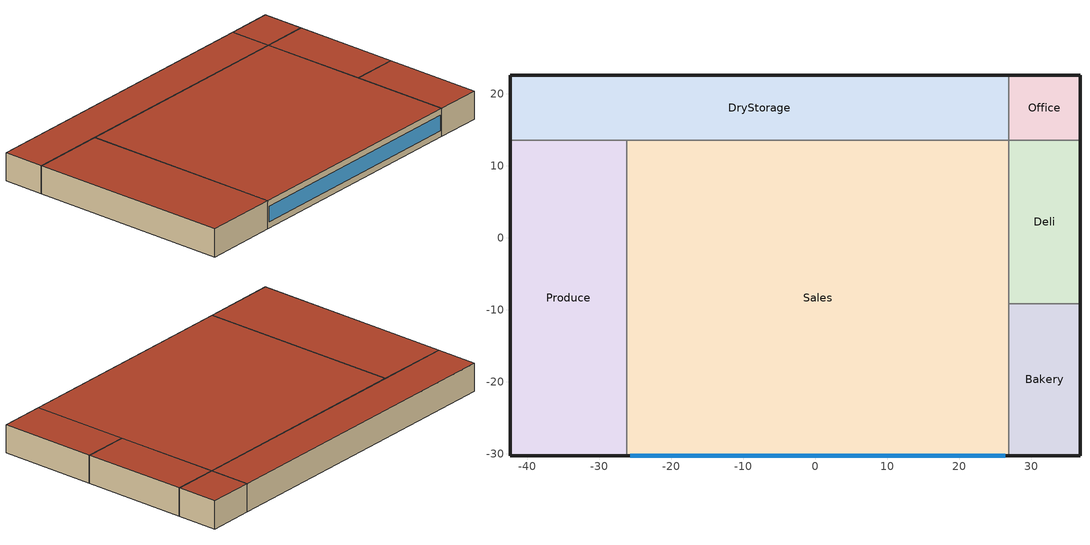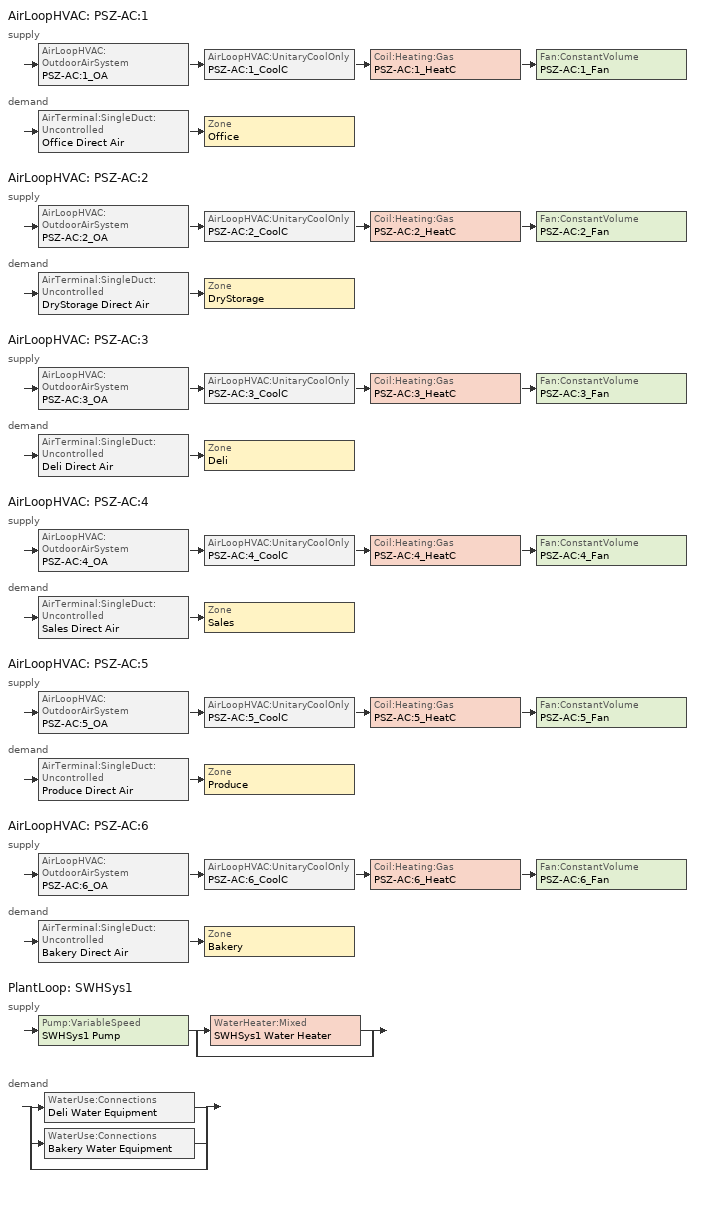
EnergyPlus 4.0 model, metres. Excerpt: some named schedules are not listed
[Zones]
Bakery
 floor ground (ext-slab): 36.79,-9.13 36.79,-30.24 26.89,-30.24 26.89,-9.13 z0
 wall outside (ext-walls-mass-nonres): 26.89,-30.24 36.79,-30.24 36.79,-9.13 z0:6.1
 wall to Sales (int-walls): 26.89,-9.13 26.89,-30.24 z0:6.1
 wall to Deli (int-walls): 36.79,-9.13 26.89,-9.13 z0:6.1
 roof outside (roof-IEAD-nonres): 26.89,-9.13 26.89,-30.24 36.79,-30.24 36.79,-9.13 z6.1
Sales
 floor ground (ext-slab): 26.89,13.58 26.89,-30.24 -26.17,-30.24 -26.17,13.58 z0
 wall outside (ext-walls-mass-nonres): -26.17,-30.24 26.89,-30.24 z0:6.1
 wall to Deli (int-walls): 26.89,-9.13 26.89,13.58 z0:6.1
 wall to DryStorage (int-walls): 26.89,13.58 -26.17,13.58 z0:6.1
 wall to Produce (int-walls): -26.17,13.58 -26.17,-30.24 z0:6.1
 window (window-nonres-fixed): -25.69,-30.24 26.41,-30.24 z1.37:4.73
 roof outside (roof-IEAD-nonres): -26.17,13.58 -26.17,-30.24 26.89,-30.24 26.89,13.58 z6.1
Deli
 floor ground (ext-slab): 36.79,13.58 36.79,-9.13 26.89,-9.13 26.89,13.58 z0
 wall outside (ext-walls-mass-nonres): 36.79,-9.13 36.79,13.58 z0:6.1
 wall to Office (int-walls): 36.79,13.58 26.89,13.58 z0:6.1
 roof outside (roof-IEAD-nonres): 26.89,13.58 26.89,-9.13 36.79,-9.13 36.79,13.58 z6.1
DryStorage
 floor ground (ext-slab): 26.89,22.55 26.89,13.58 -42.4,13.58 -42.4,22.55 z0
 wall outside (ext-walls-mass-nonres): 26.89,22.55 -42.4,22.55 -42.4,13.58 z0:6.1
 wall to Office (int-walls): 26.89,13.58 26.89,22.55 z0:6.1
 wall to Produce (int-walls): -42.4,13.58 -26.17,13.58 z0:6.1
 roof outside (roof-IEAD-nonres): -42.4,22.55 -42.4,13.58 26.89,13.58 26.89,22.55 z6.1
Office
 floor ground (ext-slab): 36.79,22.55 36.79,13.58 26.89,13.58 26.89,22.55 z0
 wall outside (ext-walls-mass-nonres): 36.79,13.58 36.79,22.55 26.89,22.55 z0:6.1
 roof outside (roof-IEAD-nonres): 26.89,22.55 26.89,13.58 36.79,13.58 36.79,22.55 z6.1
Produce
 floor ground (ext-slab): -26.17,13.58 -26.17,-30.24 -42.4,-30.24 -42.4,13.58 z0
 wall outside (ext-walls-mass-nonres): -42.4,13.58 -42.4,-30.24 -26.17,-30.24 z0:6.1
 roof outside (roof-IEAD-nonres): -42.4,13.58 -42.4,-30.24 -26.17,-30.24 -26.17,13.58 z6.1
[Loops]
AirLoopHVAC 'PSZ-AC:1'
 supply: AirLoopHVAC:OutdoorAirSystem 'PSZ-AC:1_OA' > AirLoopHVAC:UnitaryCoolOnly 'PSZ-AC:1_CoolC' > Coil:Heating:Gas 'PSZ-AC:1_HeatC' > Fan:ConstantVolume 'PSZ-AC:1_Fan'
 demand: AirTerminal:SingleDuct:Uncontrolled 'Office Direct Air' > Zone 'Office'
AirLoopHVAC 'PSZ-AC:2'
 supply: AirLoopHVAC:OutdoorAirSystem 'PSZ-AC:2_OA' > AirLoopHVAC:UnitaryCoolOnly 'PSZ-AC:2_CoolC' > Coil:Heating:Gas 'PSZ-AC:2_HeatC' > Fan:ConstantVolume 'PSZ-AC:2_Fan'
 demand: AirTerminal:SingleDuct:Uncontrolled 'DryStorage Direct Air' > Zone 'DryStorage'
AirLoopHVAC 'PSZ-AC:3'
 supply: AirLoopHVAC:OutdoorAirSystem 'PSZ-AC:3_OA' > AirLoopHVAC:UnitaryCoolOnly 'PSZ-AC:3_CoolC' > Coil:Heating:Gas 'PSZ-AC:3_HeatC' > Fan:ConstantVolume 'PSZ-AC:3_Fan'
 demand: AirTerminal:SingleDuct:Uncontrolled 'Deli Direct Air' > Zone 'Deli'
AirLoopHVAC 'PSZ-AC:4'
 supply: AirLoopHVAC:OutdoorAirSystem 'PSZ-AC:4_OA' > AirLoopHVAC:UnitaryCoolOnly 'PSZ-AC:4_CoolC' > Coil:Heating:Gas 'PSZ-AC:4_HeatC' > Fan:ConstantVolume 'PSZ-AC:4_Fan'
 demand: AirTerminal:SingleDuct:Uncontrolled 'Sales Direct Air' > Zone 'Sales'
AirLoopHVAC 'PSZ-AC:5'
 supply: AirLoopHVAC:OutdoorAirSystem 'PSZ-AC:5_OA' > AirLoopHVAC:UnitaryCoolOnly 'PSZ-AC:5_CoolC' > Coil:Heating:Gas 'PSZ-AC:5_HeatC' > Fan:ConstantVolume 'PSZ-AC:5_Fan'
 demand: AirTerminal:SingleDuct:Uncontrolled 'Produce Direct Air' > Zone 'Produce'
AirLoopHVAC 'PSZ-AC:6'
 supply: AirLoopHVAC:OutdoorAirSystem 'PSZ-AC:6_OA' > AirLoopHVAC:UnitaryCoolOnly 'PSZ-AC:6_CoolC' > Coil:Heating:Gas 'PSZ-AC:6_HeatC' > Fan:ConstantVolume 'PSZ-AC:6_Fan'
 demand: AirTerminal:SingleDuct:Uncontrolled 'Bakery Direct Air' > Zone 'Bakery'
PlantLoop 'SWHSys1'
 supply: Pump:VariableSpeed 'SWHSys1 Pump' > split
  | WaterHeater:Mixed 'SWHSys1 Water Heater'
  | bypass
 demand: split
  | WaterUse:Connections 'Deli Water Equipment'
  | WaterUse:Connections 'Bakery Water Equipment'
  | bypass
[Site:Location]
USA NV-LAS VEGAS: Latitude {deg}=36.07; Longitude {deg}=-115.17; Time Zone {hr}=-8; Elevation {m}=664
[SizingPeriod:DesignDay] Barometric Pressure {Pa}=93598; Rain {0-no,1-yes}=0; Snow on ground {0-no,1-yes}=0; Day of Month=21; Daylight Savings Time Indicator=0; Humidity Indicating Type=WetBulb
Name | Maximum Dry-Bulb Temperature {C} | Daily Temp Range {C} | Humidity Indicating Conditions at Maximum Dry-Bulb | Wind Speed {m/s} design conditions vs. traditional 6.71 m/s (15 mph) | Wind Direction {Degrees; N=0, S=180} | Clearness {0.0 to 1.1} | Month | Day Type | Wind Speed {m/s} design conditions vs. traditional 3.35 m/s (7mph)
LAS_VEGAS Ann Htg 99.6% Condns DB | -1.7 | 0 | -1.7 | 3.1 | 240 | 0 | 1 | WinterDesignDay
LAS_VEGAS Ann Clg .4% Condns WB=>MDB | 34.7 | 13.6 | 21.9 |  | 230 | 1 | 7 | SummerDesignDay | 5.3
[Site:GroundTemperature:BuildingSurface]
18.89, 18.889, 18.895, 20.344, 20.899, 20.929, 20.753, 20.826, 21.013, 20.868, 19.246, 18.923
[Site:WaterMainsTemperature]
Calculation Method=CORRELATION; Annual Average Outdoor Air Temperature {C}=19.48; Maximum Difference In Monthly Average Outdoor Air Temperatures {deltaC}=25.6
[Building]
Benchmark Supermarket Post-1980 V1.2_4.0: North Axis=0; Terrain=City; Loads Convergence Tolerance Value=0.04; Temperature Convergence Tolerance Value=0.2; Solar Distribution=FullInteriorAndExterior; Maximum Number of Warmup Days=25
[Construction]
ext-walls-mass-nonres: 1IN Stucco, 8IN Concrete HW, Mass NonRes Wall Insulation, 1/2IN Gypsum
roof-IEAD-nonres: Roof Membrane, IEAD NonRes Roof Insulation, Metal Decking
ext-slab: HW CONCRETE
int-walls: 1/2IN Gypsum, 1/2IN Gypsum
window-nonres-fixed: ExistingBuildingNonRes Fixed Assembly Window
InteriorFurnishings: Std Wood 6inch
[Material] Thermal Absorptance=0.9
Name | Roughness | Thickness {m} | Conductivity {W/m-K} | Density {kg/m3} | Specific Heat {J/kg-K} | Solar Absorptance | Visible Absorptance | Density | Specific Heat | Thickness | Conductivity
Mass NonRes Wall Insulation | MediumRough | 0.00914642 | 0.049 | 265 | 836.8 | 0.7 | 0.7
IEAD NonRes Roof Insulation | MediumRough | 0.16747 | 0.049 |  |  | 0.7 | 0.7 | 265 | 836.8
1/2IN Gypsum | Smooth | 0.0127 | 0.16 | 784.9 | 830 | 0.92 | 0.92
1IN Stucco | Smooth |  |  |  |  | 0.92 | 0.92 | 1858 | 837 | 0.0253 | 0.6918
8IN CONCRETE HW | Rough | 0.2032 | 1.311 | 2240 | 836.8 | 0.7 | 0.7
HW CONCRETE | Rough | 0.1016 | 1.311 | 2240 | 836.8 | 0.7 | 0.7
Roof Membrane | VeryRough | 0.0095 | 0.16 | 1121.29 | 1460 | 0.7 | 0.7
Metal Decking | MediumSmooth | 0.0015 | 45.006 | 7680 | 418.4 | 0.7 | 0.3
Std Wood 6inch | MediumSmooth | 0.15 | 0.12 | 540 | 1210 | 0.7 | 0.7
[WindowMaterial:SimpleGlazingSystem]
ExistingBuildingNonRes Fixed Assembly Window: U-Factor=6.92716; Solar Heat Gain Coefficient=0.25
[Zone] Type=1; Multiplier=1; Ceiling Height=6.096; Part of Total Floor Area=Yes
Name | Volume
Bakery | 1274.65
Deli | 1370.24
DryStorage | 3792.03
Office | 541.72
Produce | 4337.61
Sales | 14176.6
[People] Schedule=BLDG_OCC_SCH; Number of People Calculation Method=Area/Person; Fraction Radiant=0.3; User Specified Sensible Fraction=AUTOCALCULATE; Activity Level Schedule=ACTIVITY_SCH; Enable ASHRAE 55 Comfort Warnings=No; MRT Calculation=ZoneAveraged; Work Efficiency Schedule=WORK_EFF_SCH; Clothing Schedule=CLOTHING_SCH; Air Velocity Schedule=AIR_VELO_SCH; Thermal Comfort Report=FANGER
Name | Zone | Zone Area per Person
Bakery People | Bakery | 11.61
Deli People | Deli | 11.61
DryStorage People | DryStorage | 27.87
Office People | Office | 18.58
Produce People | Produce | 11.61
Sales People | Sales | 11.61
[Lights] Schedule=BLDG_LIGHT_SCH; Design Level Calculation Method=Watts/Area; Return Air Fraction=0; Fraction Radiant=0.7; Fraction Visible=0.2; Fraction Replaceable=1; Return Air Fraction is Calculated from Plenum Temperature=No
Name | Zone | Watts per Zone Area {W/m2}
Bakery_Lights | Bakery | 29.94
Deli_Lights | Deli | 29.94
DryStorage_Lights | DryStorage | 11.9
Office_Lights | Office | 21.36
Produce_Lights | Produce | 29.94
Sales_Lights | Sales | 29.94
[ElectricEquipment] Fraction Latent=0
Name | Zone | Schedule | Design Level Calculation Method | Design Level {W} | Fraction Radiant | Fraction Lost | Watts per Zone Floor Area {W/m2}
Bakery_MiscPlug_Equip | Bakery | BLDG_EQUIP_SCH | EquipmentLevel | 11244 | 0.5 | 0
Deli_MiscPlug_Equip | Deli | BLDG_EQUIP_SCH | EquipmentLevel | 12105 | 0.5 | 0
DryStorage_MiscPlug_Equip | DryStorage | BLDG_EQUIP_SCH | Watts/Area |  | 0.5 | 0 | 8.07
Office_MiscPlug_Equip | Office | BLDG_EQUIP_SCH | Watts/Area |  | 0.5 | 0 | 8.07
Produce_MiscPlug_Equip | Produce | BLDG_EQUIP_SCH | Watts/Area |  | 0.5 | 0 | 5.38
Sales_MiscPlug_Equip | Sales | BLDG_EQUIP_SCH | Watts/Area |  | 0.5 | 0 | 5.38
Deli_Exhaust_Fan | Deli | Deli_Exhaust_SCH | EquipmentLevel | 524 | 0 | 1
[GasEquipment] Schedule=BLDG_EQUIP_SCH; Design Level Calculation Method=EquipmentLevel; Fraction Latent=0; Fraction Radiant=0.5; Fraction Lost=0
Name | Zone | Design Level {W}
Bakery_MiscGas_Equip | Bakery | 5622
Deli_MiscGas_Equip | Deli | 6053
[Exterior:Lights]
Exterior Facade Lighting: Schedule=ALWAYS_ON; Design Level=4916; Control Option=AstronomicalClock
[ZoneInfiltration:DesignFlowRate] Schedule=INFIL_HALF_ON_SCH; Design Volume Flow Rate Calculation Method=Flow/ExteriorArea; Flow per Exterior Surface Area {m3/s/m2}=0.001133; Constant Term Coefficient=1; Temperature Term Coefficient=0; Velocity Term Coefficient=0; Velocity Squared Term Coefficient=0
Name | Zone
Bakery_Infiltration | Bakery
Deli_Infiltration | Deli
DryStorage_Infiltration | DryStorage
Office_Infiltration | Office
Produce_Infiltration | Produce
Sales_Infiltration | Sales
[InternalMass] Construction=InteriorFurnishings
Name | Zone | Surface Area
Bakery Internal Mass | Bakery | 418.0818
Deli Internal Mass | Deli | 449.4372
DryStorage Internal Mass | DryStorage | 1243.78
Office Internal Mass | Office | 177.6835
Produce Internal Mass | Produce | 1422.73
Sales Internal Mass | Sales | 4649.88
[ZoneMixing]
Deli Exhaust Fanmixing_0: Zone=Deli; Schedule=HVACOperationSchd; Design Flow Rate Calculation Method=Flow/Zone; Design Flow Rate=1.0785; Source Zone=Sales; Delta Temperature=0
[Fan:ConstantVolume] Availablility Schedule=HVACOperationSchd; Maximum Flow Rate=AUTOSIZE; Motor In Airstream Fraction=1
Name | Fan Efficiency | Pressure Rise | Motor Efficiency
PSZ-AC:1_Fan | 0.53625 | 622 | 0.825
PSZ-AC:2_Fan; PSZ-AC:5_Fan | 0.58175 | 1109.648 | 0.895
PSZ-AC:3_Fan; PSZ-AC:6_Fan | 0.56875 | 622 | 0.875
PSZ-AC:4_Fan | 0.6006 | 1017.592 | 0.924
[Fan:ZoneExhaust] Availability Schedule=HVACOperationSchd
Name | Fan Efficiency | Pressure Rise {Pa} | Maximum Flow Rate {m3/s} [*******]
Bakery Exhaust Fan | 0.338 | 125 | 0.354
Deli Exhaust Fan | 1 | 1.0e-006 | 0.3375
Sales Exhaust Fan | 1 | 1.0e-006 | 1.0785
[Coil:Heating:Gas] Availablility Schedule=ALWAYS_ON; Nominal Capacity {W}=AUTOSIZE
Name | Gas Burner Efficiency
PSZ-AC:1_HeatC; PSZ-AC:6_HeatC | 0.8
PSZ-AC:2_HeatC; PSZ-AC:3_HeatC; PSZ-AC:4_HeatC; PSZ-AC:5_HeatC | 0.78
[Coil:Cooling:DX:SingleSpeed] Availablility Schedule=ALWAYS_ON; Rated Total Cooling Capacity {W}=AUTOSIZE; Rated Sensible Heat Ratio=AUTOSIZE; Rated Air Flow Rate {m3/s}=AUTOSIZE; Total Cooling Capacity Function of Temperature Curve=CoolCStandard10Ton_CapFT; Total Cooling Capacity Function of Flow Fraction Curve Name)=CoolCStandard10Ton_CapFF; Energy Input Ratio Function of Temperature Curve=CoolCStandard10Ton_EIRFT; Energy Input Ratio Function of Flow Fraction Curve=CoolCStandard10Ton_EIRFFF; Part Load Fraction Correlation Curve=CoolCStandard10Ton_PLR
Name | Rated COP
PSZ-AC:1_CoolC DXCoil | 3.13083
PSZ-AC:2_CoolC DXCoil | 3.06059
PSZ-AC:3_CoolC DXCoil | 2.6851
PSZ-AC:4_CoolC DXCoil | 2.75996
PSZ-AC:5_CoolC DXCoil | 3.10455
PSZ-AC:6_CoolC DXCoil | 2.77803
[Zone equipment]
Bakery: Bakery Exhaust Fan, Bakery Direct Air
Deli: Deli Exhaust Fan, Deli Direct Air
DryStorage: DryStorage Direct Air
Office: Office Direct Air
Produce: Produce Direct Air
Sales: Sales Exhaust Fan, Sales Direct Air
[Sizing:Zone] Zone Cooling Design Supply Air Temperature {C}=14; Zone Heating Design Supply Air Temperature {C}=40; Zone Cooling Design Supply Air Humidity Ratio {kg-H20/kg-air}=0.0085; Zone Heating Design Supply Air Humidity Ratio {kg-H20/kg-air}=0.008; Cooling Design Air Flow Method {Flow/Zone | DesignDay | DesignDayWithLimit}=DesignDay; Heating Design Air Flow Method {Flow/Zone | DesignDay}=DesignDay
Name | Outdoor Air Method | Outside Air Flow per Zone Floor Area {(m3/s)/m2} | Outside Air Flow per Person {(m3/s)/person}
Bakery; Deli; Produce; Sales | Flow/Area | 0.0015
DryStorage | Flow/Area | 0.00075
Office | Flow/Person |  | 0.01
[ZoneControl:Thermostat] Control Type Schedule=Dual Zone Control Type Sched
Name | Zone | Control 1
Bakery Thermostat | Bakery | Bakery DualSPSched
Deli Thermostat | Deli | Deli DualSPSched
DryStorage Thermostat | DryStorage | DryStorage DualSPSched
Office Thermostat | Office | Office DualSPSched
Produce Thermostat | Produce | Produce DualSPSched
Sales Thermostat | Sales | Sales DualSPSched
[ThermostatSetpoint:DualSetpoint] Heating Setpoint Temperature Schedule=HTGSETP_SCH; Cooling Setpoint Temperature Schedule=CLGSETP_SCH
Bakery DualSPSched; Deli DualSPSched; DryStorage DualSPSched; Office DualSPSched; Produce DualSPSched; Sales DualSPSched
[SetpointManager:SingleZone:Reheat] Control Variable=Temperature; Minimum Supply Air Temperature C=10; Maximum Supply Air Temperature C=50
Name | Control Zone | Setpoint Node or NodeList
SupAirTemp MngrBakery | Bakery | PSZ-AC:6 Supply Equipment Outlet Node
SupAirTemp MngrDeli | Deli | PSZ-AC:3 Supply Equipment Outlet Node
SupAirTemp MngrDryStorage | DryStorage | PSZ-AC:2 Supply Equipment Outlet Node
SupAirTemp MngrOffice | Office | PSZ-AC:1 Supply Equipment Outlet Node
SupAirTemp MngrProduce | Produce | PSZ-AC:5 Supply Equipment Outlet Node
SupAirTemp MngrSales | Sales | PSZ-AC:4 Supply Equipment Outlet Node
[Sizing:System] Type Of Load To Size On {Sensible}=Sensible; Design Outdoor Air Flow Rate {m3/s}=AUTOSIZE; Minimum System Air Flow Ratio=1; Preheat Design Temperature {C}=7; Preheat Design Humidity Ratio {kg-H2O/kg-air}=0.008; Precool Design Temperature {C}=12.8; Precool Design Humidity Ratio {kg-H2O/kg-air}=0.008; Central Cooling Design Supply Air Temperature {C}=12.8; Central Heating Design Supply Air Temperature {C}=40; Sizing Option {Coincident | NonCoincident}=NonCoincident; Central Cooling Design Supply Air Humidity Ratio {kg-H2O/kg-air}=0.0085; Central Heating Design Supply Air Humidity Ratio {kg-H2O/kg-air}=0.008; Cooling Design Air Flow Method=DesignDay; Heating Design Air Flow Method=DesignDay
Name | 100% Outdoor Air in Cooling {Yes | No} | 100% Outdoor Air in Heating {Yes | No}
PSZ-AC:1; PSZ-AC:2; PSZ-AC:4; PSZ-AC:5; PSZ-AC:6 | No | No
PSZ-AC:3 | YES | YES
[Controller:OutdoorAir] Minimum Outdoor Air Flow Rate {m3/s}=AUTOSIZE; Maximum Outdoor Air Flow Rate {m3/s}=AUTOSIZE; Economizer Control Action Type=ModulateFlow; Economizer Maximum Limit Dry-Bulb Temperature {C}=28; Economizer Maximum Limit Enthalpy {J/kg}=64000; Economizer Minimum Limit Dry-Bulb Temperature {C}=-100; Lockout Type=NoLockout; Minimum Limit Type=FixedMinimum; Minimum Outdoor Air Schedule=MinOA_Sched
Name | Economizer Control Type
PSZ-AC:1_OA_Controller | NoEconomizer
PSZ-AC:2_OA_Controller; PSZ-AC:3_OA_Controller; PSZ-AC:4_OA_Controller; PSZ-AC:5_OA_Controller; PSZ-AC:6_OA_Controller | DifferentialDryBulb
[AirLoopHVAC] Design Supply Air Flow Rate {m3/s}=AUTOSIZE
PSZ-AC:1; PSZ-AC:2; PSZ-AC:3; PSZ-AC:4; PSZ-AC:5; PSZ-AC:6
[AirLoopHVAC:UnitaryCoolOnly] Availablility Schedule=ALWAYS_ON
Name | Cooling Coil
PSZ-AC:1_CoolC | PSZ-AC:1_CoolC DXCoil
PSZ-AC:2_CoolC | PSZ-AC:2_CoolC DXCoil
PSZ-AC:3_CoolC | PSZ-AC:3_CoolC DXCoil
PSZ-AC:4_CoolC | PSZ-AC:4_CoolC DXCoil
PSZ-AC:5_CoolC | PSZ-AC:5_CoolC DXCoil
PSZ-AC:6_CoolC | PSZ-AC:6_CoolC DXCoil
[AirTerminal:SingleDuct:Uncontrolled] Availability Schedule=ALWAYS_ON; Maximum Air Flow Rate {m3/s}=AUTOSIZE
Bakery Direct Air; Deli Direct Air; DryStorage Direct Air; Office Direct Air; Produce Direct Air; Sales Direct Air
[AvailabilityManager:NightCycle] Availability Schedule=ALWAYS_ON; Fan Schedule=HVACOperationSchd; Control Type {CycleOnAny | CycleOnControlZone | CycleOnAnyZoneFansOnly}=CycleOnAny; Thermostat Tolerance {delta C}=1; Cycling Run Time {s}=1800
PSZ-AC:1 Availability Manager; PSZ-AC:2 Availability Manager; PSZ-AC:3 Availability Manager; PSZ-AC:4 Availability Manager; PSZ-AC:5 Availability Manager; PSZ-AC:6 Availability Manager
[SetpointManager:MixedAir]
Name | Control Variable {Temperature} | Control Variable | Setpoint Node or NodeList
PSZ-AC:1_CoolC SAT Manager; PSZ-AC:2_CoolC SAT Manager; PSZ-AC:3_CoolC SAT Manager; PSZ-AC:4_CoolC SAT Manager; PSZ-AC:5_CoolC SAT Manager; PSZ-AC:6_CoolC SAT Manager | Temperature
PSZ-AC:1_HeatC MixedAir Manager |  | Temperature | PSZ-AC:1_HeatC-PSZ-AC:1_FanNode
PSZ-AC:1_OAMixed Air Temp Manager |  | Temperature | PSZ-AC:1_OA-PSZ-AC:1_CoolCNode
PSZ-AC:2_HeatC MixedAir Manager |  | Temperature | PSZ-AC:2_HeatC-PSZ-AC:2_FanNode
PSZ-AC:2_OAMixed Air Temp Manager |  | Temperature | PSZ-AC:2_OA-PSZ-AC:2_CoolCNode
PSZ-AC:3_HeatC MixedAir Manager |  | Temperature | PSZ-AC:3_HeatC-PSZ-AC:3_FanNode
PSZ-AC:3_OAMixed Air Temp Manager |  | Temperature | PSZ-AC:3_OA-PSZ-AC:3_CoolCNode
PSZ-AC:4_HeatC MixedAir Manager |  | Temperature | PSZ-AC:4_HeatC-PSZ-AC:4_FanNode
PSZ-AC:4_OAMixed Air Temp Manager |  | Temperature | PSZ-AC:4_OA-PSZ-AC:4_CoolCNode
PSZ-AC:5_HeatC MixedAir Manager |  | Temperature | PSZ-AC:5_HeatC-PSZ-AC:5_FanNode
PSZ-AC:5_OAMixed Air Temp Manager |  | Temperature | PSZ-AC:5_OA-PSZ-AC:5_CoolCNode
PSZ-AC:6_HeatC MixedAir Manager |  | Temperature | PSZ-AC:6_HeatC-PSZ-AC:6_FanNode
PSZ-AC:6_OAMixed Air Temp Manager |  | Temperature | PSZ-AC:6_OA-PSZ-AC:6_CoolCNode
[Refrigeration:Case] Availablility Schedule=ALWAYS_ON; Rated Ambient Temperature {C}=23.88; Rated Ambient Relative Humidity {%}=55; Latent Case Credit Curve Type=CaseTemperatureMethod; Case Lighting Schedule=BLDG_LIGHT_SCH; Fraction Of Lighting Energy To Case=1; Minimum Anti-Sweat Heater Power per Unit Length {W/m}=0; Under Case HVAC Return Air Fraction=0
Name | Zone | Rated Total Cooling Capacity per Unit length {W/m} | Rated Latent Heat Ratio | Rated Runtime Fraction | Case Length {m} | Case Operating Temperature {C} | Latent Case Credit Curve | Standard Case Fan Power per Unit Length {W/m} | Operating Case Fan Power per Unit Length {W/m} | Standard Case Lighting Power per Unit Length {W/m} | Case Anti-Sweat Heater Power per Unit Length {W/m} | Anti-Sweat Heater Control Type {******} | Humidity At Zero Anti-Sweat Heater Energy {%} | Case Height {m} | Fraction of Anti-Sweat Heater Energy To Case | Case Defrost Power per Unit Length {W/m} | Case Defrost Type | Case Defrost Schedule | Case Defrost Drip-Down Schedule | Defrost Energy Correction Curve Type | Refrigerated Case Restocking Schedule | Case Credit Fraction Schedule | Case Defrost Type {*******} | Anti-Sweat Heater Control Type
Bakery_Case:1_WALKINFREEZER | Bakery | 461.52 | 0.1 | 0.4 | 2.4 | 2.2 | Bakery_Case:1_WALKINFREEZERSingleShelfHorizontal_LatentEnergyMult | 63 | 63 | 26.25 | 0 | None | 0 | 0 | 0 | 0 | NONE | Bakery_Case:1_WALKINFREEZER_CaseDefrost2aDaySched | Bakery_Case:1_WALKINFREEZER_CaseDripDown2aDaySched | None | Bakery_Case:1_WALKINFREEZER_WalkInStockingSched | Bakery_Case:1_WALKINFREEZER_CaseCreditReduxSched
Deli_Case:1_ MULTIDECKDIARYANDDELICASE | Deli | 1442.25 | 0.3 | 0.85 | 3 | 2.2 | Deli_Case:1_ MULTIDECKDIARYANDDELICASEMultiShelfVertical_LatentEnergyMult | 87.6 | 87.6 | 38.7 | 65.6 | None | 0 | 0 | 0.2 | 0 |  | Deli_Case:1_ MULTIDECKDIARYANDDELICASE_CaseDefrost2aDaySched | Deli_Case:1_ MULTIDECKDIARYANDDELICASE_CaseDripDown2aDaySched | None | Deli_Case:1_ MULTIDECKDIARYANDDELICASE_CaseStockingSched | Deli_Case:1_ MULTIDECKDIARYANDDELICASE_CaseCreditReduxSched | OffCycle
Deli_Case:2_WALKINFREEZER | Deli | 461.52 | 0.1 | 0.4 | 4.8 | 2.2 | Deli_Case:2_WALKINFREEZERSingleShelfHorizontal_LatentEnergyMult | 97.1 | 97.1 | 26.25 | 0 | None | 0 | 0 | 0 | 511.8 | ELECTRIC | Deli_Case:2_WALKINFREEZER_CaseDefrost2aDaySched | Deli_Case:2_WALKINFREEZER_CaseDripDown2aDaySched | None | Deli_Case:2_WALKINFREEZER_WalkInStockingSched | Deli_Case:2_WALKINFREEZER_CaseCreditReduxSched
Produce_Case:1_ MULTIDECKDIARYANDDELICASE | Produce | 1442.25 | 0.3 | 0.85 | 30 | 2.2 | Produce_Case:1_ MULTIDECKDIARYANDDELICASEMultiShelfVertical_LatentEnergyMult | 41 | 41 | 60 | 0 | None | 0 | 0 | 0.2 | 0 |  | Produce_Case:1_ MULTIDECKDIARYANDDELICASE_CaseDefrost2aDaySched | Produce_Case:1_ MULTIDECKDIARYANDDELICASE_CaseDripDown2aDaySched | None | Produce_Case:1_ MULTIDECKDIARYANDDELICASE_CaseStockingSched | Produce_Case:1_ MULTIDECKDIARYANDDELICASE_CaseCreditReduxSched | OffCycle
Sales_Case:1_MEATDISPLAYCASE | Sales | 1442.25 | 0.1 | 0.85 | 33.58 | 2.2 | Sales_Case:1_MEATDISPLAYCASE_SingleShelfHorizontal_LatentEnergyMult | 87.6 | 87.6 | 38.7 | 65.6 | LINEAR | 35 | 1.5 | 0.2 | 443 | ELECTRIC | Sales_Case:1_MEATDISPLAYCASE_CaseDefrost2aDaySched | Sales_Case:1_MEATDISPLAYCASE_CaseDripDown2aDaySched |  | Sales_Case:1_MEATDISPLAYCASE_CaseStockingSched
Sales_Case:2_ MULTIDECKDIARYANDDELICASE | Sales | 1442.25 | 0.3 | 0.85 | 49.25 | 2.2 | Sales_Case:2_ MULTIDECKDIARYANDDELICASEMultiShelfVertical_LatentEnergyMult | 41 | 41 | 60 | 0 | None | 0 | 0 | 0.2 | 0 |  | Sales_Case:2_ MULTIDECKDIARYANDDELICASE_CaseDefrost2aDaySched | Sales_Case:2_ MULTIDECKDIARYANDDELICASE_CaseDripDown2aDaySched | None | Sales_Case:2_ MULTIDECKDIARYANDDELICASE_CaseStockingSched | Sales_Case:2_ MULTIDECKDIARYANDDELICASE_CaseCreditReduxSched | OffCycle
Sales_Case:3_GLASSDOORFROZENFOOD | Sales | 538.44 | 0.13 | 0.85 | 81.69 | -15 | Sales_Case:3_GLASSDOORFROZENFOODSingleShelfHorizontal_LatentEnergyMult | 65.6 | 65.6 | 108.3 | 233 |  | 1.5 | 1.5 | 0.2 | 1312 | ELECTRIC | Sales_Case:3_GLASSDOORFROZENFOOD_CaseDefrost2aDaySched | Sales_Case:3_GLASSDOORFROZENFOOD_CaseDripDown2aDaySched |  | Sales_Case:3_GLASSDOORFROZENFOOD_CaseStockingSched | Sales_Case:3_GLASSDOORFROZENFOOD_CaseCreditReduxSched |  | HeatBalanceMethod
Sales_Case:4_OPENWELLICECREAMDISPLAYCASE | Sales | 528.83 | 0.1 | 0.85 | 39.01 | -12 | Sales_Case:4_OPENWELLICECREAMDISPLAYCASESingleShelfHorizontal_LatentEnergyMult | 32.8 | 32.8 | 0 | 78.7 | LINEAR | 35 | 1.5 | 0.2 | 1378 | ELECTRIC | Sales_Case:4_OPENWELLICECREAMDISPLAYCASE_CaseDefrost2aDaySched | Sales_Case:4_OPENWELLICECREAMDISPLAYCASE_CaseDripDown2aDaySched | None | Sales_Case:4_OPENWELLICECREAMDISPLAYCASE_CaseStockingSched | Sales_Case:4_OPENWELLICECREAMDISPLAYCASE_CaseCreditReduxSched
Sales_Case:5_WALKINFREEZER | Sales | 461.52 | 0.1 | 0.4 | 10.44 | 2.2 | Sales_Case:5_WALKINFREEZERSingleShelfHorizontal_LatentEnergyMult | 97 | 97 | 26.25 | 0 | None | 0 | 0 | 0 | 511.8 | ELECTRIC | Sales_Case:5_WALKINFREEZER_CaseDefrost2aDaySched | Sales_Case:5_WALKINFREEZER_CaseDripDown2aDaySched | None | Sales_Case:5_WALKINFREEZER_WalkInStockingSched | Sales_Case:5_WALKINFREEZER_CaseCreditReduxSched
Sales_Case:6_WALKINFREEZER | Sales | 461.52 | 0.1 | 0.4 | 96.66 | 2.2 | Sales_Case:6_WALKINFREEZERSingleShelfHorizontal_LatentEnergyMult | 63 | 63 | 26.25 | 0 | None | 0 | 0 | 0 | 0 | NONE | Sales_Case:6_WALKINFREEZER_CaseDefrost2aDaySched | Sales_Case:6_WALKINFREEZER_CaseDripDown2aDaySched | None | Sales_Case:6_WALKINFREEZER_WalkInStockingSched | Sales_Case:6_WALKINFREEZER_CaseCreditReduxSched
Sales_Case:7_WALKINFREEZER | Sales | 615.36 | 0.1 | 0.4 | 38.1 | -23.3 | Sales_Case:7_WALKINFREEZERSingleShelfHorizontal_LatentEnergyMult | 105 | 105 | 26.25 | 0 | None | 0 | 0 | 0 | 761.15 | ELECTRIC | Sales_Case:7_WALKINFREEZER_CaseDefrost2aDaySched | Sales_Case:7_WALKINFREEZER_CaseDripDown2aDaySched | None | Sales_Case:7_WALKINFREEZER_WalkInStockingSched | Sales_Case:7_WALKINFREEZER_CaseCreditReduxSched
[Refrigeration:CompressorRack] Heat Rejection Location {OUTDOORS | ZONE}=OUTDOORS; Design Condenser Fan Power {W}=4500; Condenser Type=AIRCOOLED
Name | Design Compressor Rack COP {W/W} | Compressor Rack COP As Function Of Temperature Curve | Condenser Fan Power As Function Of Temperature Curve | Refrigeration Case Name or CaseList | Condenser Fan Power Function of Temperature Curve
RACKA | 2.5 | RACKA_RackCOPfTCurve | RACKA_RackCondFanCurve | RACKAcase list
RACKB | 1.3 | RACKB_RackCOPfTCurve |  | RACKBcase list | RACKB_RackCondFanCurve2
RACKC | 2.5 | RACKC_RackCOPfTCurve | RACKC_RackCondFanCurve | RACKCcase list
RACKD | 1.3 | RACKD_RackCOPfTCurve |  | Sales_Case:7_WALKINFREEZER | RACKD_RackCondFanCurve2
[Refrigeration:CaseAndWalkInList]
Name | Refrigerated Case List | Case 1 | Case 2 | Case 3 | Case 4
 | RACKAcase list | Deli_Case:1_ MULTIDECKDIARYANDDELICASE | Sales_Case:1_MEATDISPLAYCASE | Sales_Case:2_ MULTIDECKDIARYANDDELICASE | Produce_Case:1_ MULTIDECKDIARYANDDELICASE
 | RACKBcase list | Sales_Case:3_GLASSDOORFROZENFOOD | Sales_Case:4_OPENWELLICECREAMDISPLAYCASE
 | RACKCcase list | Deli_Case:2_WALKINFREEZER | Sales_Case:5_WALKINFREEZER | Sales_Case:6_WALKINFREEZER | Bakery_Case:1_WALKINFREEZER
[WaterHeater:Mixed]
SWHSys1 Water Heater: Tank Volume {m3}=0.4; Setpoint Temperature Schedule=SWHSys1 Water Heater Setpoint Temperature Schedule Name; Deadband Temperature Difference {deltaC}=2; Maximum Temperature Limit {C}=82.2222; Heater Control Type {Cycle | Modulate}=Cycle; Heater Maximum Capacity {W}=845000; Heater Fuel Type=NATURALGAS; Heater Thermal Efficiency=0.78; Off Cycle Parasitic Fuel Consumption Rate {W}=20; Off Cycle Parasitic Fuel Type=NATURALGAS; Off Cycle Parasitic Heat Fraction To Tank=0.8; On Cycle Parasitic Fuel Type=NATURALGAS; Ambient Temperature Indicator {Schedule | Zone | Outdoors}=SCHEDULE; Ambient Temperature Schedule=SWHSys1 Water Heater Ambient Temperature Schedule Name; Off Cycle Loss Coefficient to Ambient Temperature {W/K}=6; On Cycle Loss Coefficient to Ambient Temperature {W/K}=6; Use Side Effectiveness=1; Source Side Effectiveness=1; Use Side Design Flow Rate=AUTOSIZE; Source Side Design Flow Rate=AUTOSIZE; Indirect Water Heater Recovery Time=1.5
[Pump:VariableSpeed]
SWHSys1 Pump: Rated Flow Rate {m3/s}=AUTOSIZE; Rated Pump Head {Pa} [179352 Pa = 60 ft]=0.1; Rated Power Consumption {W}=AUTOSIZE; Motor Efficiency=1; Fraction of Motor Inefficiencies to Fluid Stream=0; Coefficient 1 of the Part Load Performance Curve=0; Coefficient 2 of the Part Load Performance Curve=1; Coefficient 3 of the Part Load Performance Curve=0; Coefficient 4 of the Part Load Performance Curve=0; Minimum Flow Rate {m3/s}=0; Pump Control Type {Continuous | Intermittent}=Intermittent
[WaterUse:Equipment] Peak Flow Rate {m3/s}=5.25e-06; Flow Rate Fraction Schedule=BLDG_SWH_SCH; Target Temperature Schedule=Water Equipment Temp Sched; Hot Water Supply Temperature Schedule Name  {C}=Water Equipment Hot Supply Temp Sched; Sensible Fraction Schedule=Water Equipment Sensible fract sched; Latent Fraction Schedule=Water Equipment Latent fract sched
Name | Zone
Bakery Water Equipment | Bakery
Deli Water Equipment | Deli
[PlantEquipmentList]
SWHSys1 Equipment List: SWHSys1 Water Heater
[Sizing:Plant]
SWHSys1: Loop Type {COOLING | HEATING}=Heating; Design Loop Exit Temperature {C}=60; Design Loop Temperature Difference {C}=5
[SetpointManager:Scheduled]
SWHSys1 Loop Setpoint Manager: Control Variable {TEMP}=Temperature; Schedule=SWHSys1-Loop-Temp-Schedule; Setpoint Node=SWHSys1 Supply Outlet Node
[PlantEquipmentOperationSchemes]
SWHSys1 Loop Operation Scheme List: Control Scheme 1 Object Type {*******}=PlantEquipmentOperation:HeatingLoad; Control Scheme 1=SWHSys1 Operation Scheme; Control Scheme 1 Schedule=PlantOnSched
[PlantEquipmentOperation:HeatingLoad]
SWHSys1 Operation Scheme: Load Range 1 Lower Limit {W}=0; Load Range 1 Upper Limit {W}=1000000000000000; Priority Control 1 Equipment List=SWHSys1 Equipment List
[PlantLoop]
SWHSys1: Fluid Type {WATER}=Water; Loop Equipment Operation Scheme=SWHSys1 Loop Operation Scheme List; Maximum Loop Temperature {C}=60; Minimum Loop Temperature {C}=10; Maximum Loop Flow Rate {m3/s}=AUTOSIZE; Minimum Loop Flow Rate {m3/s}=0; Loop Volume {m3}=AUTOSIZE; Load Distribution Scheme {OPTIMAL | SEQUENTIAL}=Optimal
[WaterUse:Connections]
Name | Water Use Equipment 1
Bakery Water Equipment | Bakery Water Equipment
Deli Water Equipment | Deli Water Equipment
[UtilityCost:Tariff]
Name | Output Meter | Conversion Factor Choice | Time of Use Period Schedule | Season Schedule | Demand Window Length | Monthly Charge or Variable | Group
NevadaPower_LGS-3_LargeGeneral | Electricity:Facility | kWh | NevadaPowTOUSched | NevadaPowSeasonsSched | HalfHour | 184 | Comm Elect
NevadaPower_LGS-2_LargeGeneral | Electricity:Facility | kWh | NevadaPowTOUSched | NevadaPowSeasonsSched | HalfHour | 179 | Comm Elect
NevadaPower_LGS-1_LargeGeneral | Electricity:Facility | kWh |  |  | HalfHour | 15.7 | Comm Elect
NevadaPower_GS_GeneralService | Electricity:Facility | kWh |  |  | HalfHour | 11 | Comm Elect
NV_EIAMonthlyRateGas | Gas:Facility | MCF |  |  |  | 0 | Comm Gas
[UtilityCost:Charge:Simple]
Name | Charge Variable | Tariff | Source Variable | Season | Category Variable | Cost per Unit Value or Variable
 | SummerPeakEnergyCharge | NevadaPower_LGS-3_LargeGeneral | PeakEnergy | Summer | EnergyCharges | 0.0858
 | SummerOffPeakEnergyCharge | NevadaPower_LGS-3_LargeGeneral | OffPeakEnergy | Summer | EnergyCharges | 0.0484
 | SummerShoulderEnergyCharge | NevadaPower_LGS-3_LargeGeneral | ShoulderEnergy | Summer | EnergyCharges | 0.0706
 | WinterEnergyCharge | NevadaPower_LGS-3_LargeGeneral | totalEnergy | Winter | EnergyCharges | 0.04925
 | DeferredAccountingEnergyCharge | NevadaPower_LGS-3_LargeGeneral | totalEnergy | Annual | EnergyCharges | 0.0128
 | FacilitiesDemandCharge | NevadaPower_LGS-3_LargeGeneral | totalDemand | Annual | DemandCharges | 2.94
 | WinterDemandCharge | NevadaPower_LGS-3_LargeGeneral | totalDemand | Winter | DemandCharges | 0.5
 | SummerOnPeakDemandCharge | NevadaPower_LGS-3_LargeGeneral | PeakDemand | Summer | DemandCharges | 8.36
 | SummerShoulderDemandCharge | NevadaPower_LGS-3_LargeGeneral | ShoulderDemand | Summer | DemandCharges | 0.43
 | TaxofSixPtfivePercent | NevadaPower_LGS-3_LargeGeneral | SubTotal | Annual | Taxes | 0.065
 | SummerPeakEnergyCharge | NevadaPower_LGS-2_LargeGeneral | PeakEnergy | Summer | EnergyCharges | 0.0889
 | SummerOffPeakEnergyCharge | NevadaPower_LGS-2_LargeGeneral | OffPeakEnergy | Summer | EnergyCharges | 0.0502
 | SummerShoulderEnergyCharge | NevadaPower_LGS-2_LargeGeneral | ShoulderEnergy | Summer | EnergyCharges | 0.0725
 | WinterEnergyCharge | NevadaPower_LGS-2_LargeGeneral | totalEnergy | Winter | EnergyCharges | 0.0509
 | DeferredAccountingEnergyCharge | NevadaPower_LGS-2_LargeGeneral | totalEnergy | Annual | EnergyCharges | 0.0128
 | FacilitiesDemandCharge | NevadaPower_LGS-2_LargeGeneral | totalDemand | Annual | DemandCharges | 2.74
 | WinterDemandCharge | NevadaPower_LGS-2_LargeGeneral | totalDemand | Winter | DemandCharges | 0.25
 | SummerOnPeakDemandCharge | NevadaPower_LGS-2_LargeGeneral | PeakDemand | Summer | DemandCharges | 7.16
 | SummerShoulderDemandCharge | NevadaPower_LGS-2_LargeGeneral | ShoulderDemand | Summer | DemandCharges | 0.39
 | TaxofSixPtfivePercent | NevadaPower_LGS-2_LargeGeneral | SubTotal | Annual | Taxes | 0.065
 | AnnualElectConsumpCharge | NevadaPower_LGS-1_LargeGeneral | totalEnergy | Annual | EnergyCharges | 0.0646
 | AnnualDefferredAccountingCharge | NevadaPower_LGS-1_LargeGeneral | totalEnergy | Annual | EnergyCharges | 0.0128
 | AnnualFacilitiesDemandCharge | NevadaPower_LGS-1_LargeGeneral | totalDemand | Annual | DemandCharges | 3.77
 | AnnualDemandCharge | NevadaPower_LGS-1_LargeGeneral | totalDemand | Annual | DemandCharges | 1.1
 | TaxofSixPtfivePercent | NevadaPower_LGS-1_LargeGeneral | SubTotal | Annual | Taxes | 0.065
 | AnnualElectConsumpCharge | NevadaPower_GS_GeneralService | totalEnergy | Annual | EnergyCharges | 0.0783
 | AnnualDefferredAccountingCharge | NevadaPower_GS_GeneralService | totalEnergy | Annual | EnergyCharges | 0.0128
 | TaxofSixPtfivePercent | NevadaPower_GS_GeneralService | SubTotal | Annual | Taxes | 0.065
 | MonthlyRateGasCharge | NV_EIAMonthlyRateGas | totalEnergy | Annual | EnergyCharges | NV_MonthlyGasRates
 | TaxofSixPtfivePercent | NV_EIAMonthlyRateGas | SubTotal | Annual | Taxes | 0.065
[UtilityCost:Qualify] Season=Annual; Threshold Test=Count
Name | Tariff | Variable | Qualify Type | Threshold Value or Variable | Number of Months
MinDemand1000kw | NevadaPower_LGS-3_LargeGeneral | TotalDemand | Minimum | 1000 | 12
MinEnergy3500kwh | NevadaPower_LGS-3_LargeGeneral | TotalEnergy | Minimum | 3500 | 12
MinDemand300kw | NevadaPower_LGS-2_LargeGeneral | TotalDemand | Minimum | 300 | 12
MinEnergy3500kwh | NevadaPower_LGS-2_LargeGeneral | TotalEnergy | Minimum | 3500 | 12
MaxDemand1000kw | NevadaPower_LGS-2_LargeGeneral | TotalDemand | Maximum | 1000 | 1
MaxDemand300kw | NevadaPower_LGS-1_LargeGeneral | TotalDemand | Maximum | 300 | 1
MinEnergy3500kwh | NevadaPower_LGS-1_LargeGeneral | TotalEnergy | Minimum | 3500 | 12
MaxDemand300kw | NevadaPower_GS_GeneralService | TotalDemand | Maximum | 300 | 1
MaxEnergy3500kwh | NevadaPower_GS_GeneralService | TotalEnergy | Maximum | 3500 | 1
[UtilityCost:Variable]
NV_MonthlyGasRates: Tariff=NV_EIAMonthlyRateGas; January Value=7.51; February Value=7.65; March Value=7.82; April Value=7.88; May Value=7.78; June Value=8.22; July Value=8.87; August Value=9.26; September Value=9.02; October Value=9.31; November Value=7.45; December Value=7.24
[Schedule:Compact]
ALWAYS_ON; PlantOnSched: Through: 12/31, For: AllDays, Until: 24:00, 1
Deli_Exhaust_SCH: Through: 12/31, For: WinterDesignDay SummerDesignDay, Until: 24:00, 1, For: AllOtherDays, Until: 06:00, 0, Until: 22:00, 1, Until: 24:00, 0
BLDG_EQUIP_SCH: Through: 12/31, For: Weekdays, Until: 06:00, 0.2, Until: 08:00, 0.4, Until: 09:00, 0.7, Until: 18:00, 0.9, Until: 20:00, 0.8, Until: 21:00, 0.7, Until: 22:00, 0.4, Until: 24:00, 0.2, For: Saturday, Until: 06:00, 0.15, Until: 08:00, 0.3, Until: 09:00, 0.5, Until: 10:00, 0.8, Until: 18:00, 0.9, Until: 19:00, 0.7, Until: 21:00, 0.5, Until: 22:00, 0.3, Until: 24:00, 0.15, For: SummerDesignDay, Until: 24:00, 1, For: WinterDesignDay, Until: 24:00, 0, For: Sunday Holidays AllOtherDays, Until: 06:00, 0.15, Until: 10:00, 0.3, Until: 12:00, 0.6, Until: 17:00, 0.8, Until: 18:00, 0.6, Until: 22:00, 0.4, Until: 24:00, 0.15
BLDG_LIGHT_SCH: Through: 12/31, For: Weekdays, Until: 06:00, 0.05, Until: 08:00, 0.2, Until: 09:00, 0.5, Until: 18:00, 0.9, Until: 20:00, 0.6, Until: 21:00, 0.5, Until: 22:00, 0.2, Until: 24:00, 0.05, For: Saturday, Until: 06:00, 0.05, Until: 08:00, 0.1, Until: 09:00, 0.3, Until: 10:00, 0.6, Until: 18:00, 0.9, Until: 19:00, 0.5, Until: 21:00, 0.3, Until: 22:00, 0.1, Until: 24:00, 0.05, For: SummerDesignDay, Until: 24:00, 1, For: WinterDesignDay, Until: 24:00, 0, For: Sunday Holidays AllOtherDays, Until: 06:00, 0.05, Until: 10:00, 0.1, Until: 12:00, 0.4, Until: 17:00, 0.6, Until: 18:00, 0.4, Until: 22:00, 0.2, Until: 24:00, 0.05
BLDG_OCC_SCH: Through: 12/31, For: Weekdays, Until: 06:00, 0, Until: 08:00, 0.1, Until: 09:00, 0.2, Until: 11:00, 0.5, Until: 15:00, 0.7, Until: 16:00, 0.8, Until: 17:00, 0.7, Until: 19:00, 0.5, Until: 22:00, 0.3, Until: 24:00, 0, For: SummerDesignDay, Until: 24:00, 1, For: Saturday, Until: 06:00, 0, Until: 08:00, 0.1, Until: 09:00, 0.2, Until: 10:00, 0.5, Until: 11:00, 0.6, Until: 17:00, 0.8, Until: 18:00, 0.6, Until: 21:00, 0.2, Until: 22:00, 0.1, Until: 24:00, 0, For: WinterDesignDay, Until: 24:00, 0, For: Sunday Holidays AllOtherDays, Until: 06:00, 0, Until: 10:00, 0.1, Until: 12:00, 0.2, Until: 17:00, 0.4, Until: 18:00, 0.2, Until: 22:00, 0.1, Until: 24:00, 0
INFIL_HALF_ON_SCH: Through: 12/31, For: Weekdays SummerDesignDay, Until: 06:00, 1, Until: 22:00, 0.5, Until: 24:00, 1, For: Saturday, Until: 06:00, 1, Until: 22:00, 0.5, Until: 24:00, 1, For: WinterDesignDay, Until: 24:00, 1, For: Sunday Holidays AllOtherDays, Until: 08:00, 1, Until: 17:00, 0.5, Until: 24:00, 1
CLOTHING_SCH: Through: 04/30, For: AllDays, Until: 24:00, 1, Through: 09/30, For: AllDays, Until: 24:00, 0.5, Through: 12/31, For: AllDays, Until: 24:00, 1
WORK_EFF_SCH: Through: 12/31, For: AllDays, Until: 24:00, 0
ACTIVITY_SCH: Through: 12/31, For: AllDays, Until: 24:00, 120
AIR_VELO_SCH; Water Equipment Sensible fract sched: Through: 12/31, For: AllDays, Until: 24:00, 0.2
HTGSETP_SCH: Through: 12/31, For SummerDesignDay, Until: 24:00, 15.6, For: AllOtherDays, Until:  6:00, 15.6, Until: 22:00, 21, Until: 24:00, 15.6
HVACOperationSchd; MinOA_Sched: Through: 12/31, For: AllDays, Until: 06:00, 0, Until: 22:00, 1, Until: 24:00, 0
Dual Zone Control Type Sched: Through: 12/31, For: AllDays, Until: 24:00, 4
Bakery_Case:1_WALKINFREEZER_CaseCreditReduxSched; Deli_Case:2_WALKINFREEZER_CaseCreditReduxSched; Sales_Case:5_WALKINFREEZER_CaseCreditReduxSched; Sales_Case:6_WALKINFREEZER_CaseCreditReduxSched; Sales_Case:7_WALKINFREEZER_CaseCreditReduxSched: Fraction, Through: 12/31, For:AllDays, Interpolate:No, Until: 7:00, 0.2, Until: 21:00, 0.4, Until: 24:00, 0.2
Bakery_Case:1_WALKINFREEZER_CaseDefrost2aDaySched; Deli_Case:1_ MULTIDECKDIARYANDDELICASE_CaseDefrost2aDaySched; Deli_Case:2_WALKINFREEZER_CaseDefrost2aDaySched; Produce_Case:1_ MULTIDECKDIARYANDDELICASE_CaseDefrost2aDaySched; Sales_Case:1_MEATDISPLAYCASE_CaseDefrost2aDaySched; Sales_Case:2_ MULTIDECKDIARYANDDELICASE_CaseDefrost2aDaySched; Sales_Case:4_OPENWELLICECREAMDISPLAYCASE_CaseDefrost2aDaySched; Sales_Case:5_WALKINFREEZER_CaseDefrost2aDaySched; Sales_Case:6_WALKINFREEZER_CaseDefrost2aDaySched; Sales_Case:7_WALKINFREEZER_CaseDefrost2aDaySched: On/Off, Through: 12/31, For:AllDays, Interpolate:Yes, Until: 11:00, 0, Until: 11:20, 1, Until: 23:00, 0, Until: 23:20, 1, Until: 24:00, 0
Bakery_Case:1_WALKINFREEZER_CaseDripDown2aDaySched; Deli_Case:1_ MULTIDECKDIARYANDDELICASE_CaseDripDown2aDaySched; Deli_Case:2_WALKINFREEZER_CaseDripDown2aDaySched; Produce_Case:1_ MULTIDECKDIARYANDDELICASE_CaseDripDown2aDaySched; Sales_Case:1_MEATDISPLAYCASE_CaseDripDown2aDaySched; Sales_Case:2_ MULTIDECKDIARYANDDELICASE_CaseDripDown2aDaySched; Sales_Case:4_OPENWELLICECREAMDISPLAYCASE_CaseDripDown2aDaySched; Sales_Case:5_WALKINFREEZER_CaseDripDown2aDaySched; Sales_Case:6_WALKINFREEZER_CaseDripDown2aDaySched; Sales_Case:7_WALKINFREEZER_CaseDripDown2aDaySched: On/Off, Through: 12/31, For:AllDays, Interpolate:Yes, Until: 11:00, 0, Until: 11:30, 1, Until: 23:00, 0, Until: 23:30, 1, Until: 24:00, 0
Bakery_Case:1_WALKINFREEZER_WalkInStockingSched; Deli_Case:2_WALKINFREEZER_WalkInStockingSched; Sales_Case:5_WALKINFREEZER_WalkInStockingSched; Sales_Case:6_WALKINFREEZER_WalkInStockingSched; Sales_Case:7_WALKINFREEZER_WalkInStockingSched: Any Number, Through: 12/31, For: Tuesday Friday, Until: 4:00, 0, Until: 5:00, 725, Until: 6:00, 417, Until: 7:00, 290, Until: 24:00, 0, For: AllOtherDays, Until: 4:00, 0, Until: 5:00, 125, Until: 6:00, 117, Until: 7:00, 90, Until: 19:00, 0, Until: 20:00, 125, Until: 21:00, 117, Until: 22:00, 90, Until: 24:00, 0
Deli_Case:1_ MULTIDECKDIARYANDDELICASE_CaseCreditReduxSched; Produce_Case:1_ MULTIDECKDIARYANDDELICASE_CaseCreditReduxSched; Sales_Case:2_ MULTIDECKDIARYANDDELICASE_CaseCreditReduxSched; Sales_Case:3_GLASSDOORFROZENFOOD_CaseCreditReduxSched; Sales_Case:4_OPENWELLICECREAMDISPLAYCASE_CaseCreditReduxSched: Fraction, Through: 12/31, For:AllDays, Interpolate:No, Until: 7:00, 0.2, Until: 21:00, 0.6, Until: 24:00, 0.2
Deli_Case:1_ MULTIDECKDIARYANDDELICASE_CaseStockingSched; Produce_Case:1_ MULTIDECKDIARYANDDELICASE_CaseStockingSched; Sales_Case:1_MEATDISPLAYCASE_CaseStockingSched; Sales_Case:2_ MULTIDECKDIARYANDDELICASE_CaseStockingSched; Sales_Case:3_GLASSDOORFROZENFOOD_CaseStockingSched; Sales_Case:4_OPENWELLICECREAMDISPLAYCASE_CaseStockingSched: Any Number, Through: 12/31, For:AllDays, Until: 13:00, 0, Until: 14:00, 50, Until: 15:00, 35, Until: 24:00, 0
Sales_Case:3_GLASSDOORFROZENFOOD_CaseDefrost2aDaySched: On/Off, Through: 12/31, For:AllDays, Interpolate:Yes, Until: 8:00, 0, Until: 8:17, 1, Until: 18:00, 0, Until: 18:17, 1, Until: 24:00, 0
Sales_Case:3_GLASSDOORFROZENFOOD_CaseDripDown2aDaySched: On/Off, Through: 12/31, For:AllDays, Interpolate:Yes, Until: 8:00, 0, Until: 8:22, 1, Until: 18:00, 0, Until: 18:22, 1, Until: 24:00, 0
BLDG_SWH_SCH: Through: 12/31, For: Weekdays SummerDesignDay, Until: 01:00, 0.04, Until: 03:00, 0.05, Until: 07:00, 0.04, Until: 08:00, 0.15, Until: 09:00, 0.23, Until: 10:00, 0.32, Until: 11:00, 0.41, Until: 12:00, 0.57, Until: 13:00, 0.62, Until: 14:00, 0.61, Until: 15:00, 0.5, Until: 16:00, 0.45, Until: 17:00, 0.46, Until: 18:00, 0.47, Until: 19:00, 0.42, Until: 20:00, 0.34, Until: 21:00, 0.33, Until: 22:00, 0.23, Until: 23:00, 0.13, Until: 24:00, 0.08, For: Saturday WinterDesignDay, Until: 01:00, 0.11, Until: 02:00, 0.1, Until: 03:00, 0.08, Until: 06:00, 0.06, Until: 07:00, 0.07, Until: 08:00, 0.2, Until: 09:00, 0.24, Until: 10:00, 0.27, Until: 11:00, 0.42, Until: 12:00, 0.54, Until: 13:00, 0.59, Until: 14:00, 0.6, Until: 15:00, 0.49, Until: 16:00, 0.48, Until: 17:00, 0.47, Until: 18:00, 0.46, Until: 19:00, 0.44, Until: 20:00, 0.36, Until: 21:00, 0.29, Until: 22:00, 0.22, Until: 23:00, 0.16, Until: 24:00, 0.13, For: Sunday Holidays AllOtherDays, Until: 03:00, 0.07, Until: 06:00, 0.06, Until: 07:00, 0.07, Until: 08:00, 0.1, Until: 09:00, 0.12, Until: 10:00, 0.14, Until: 11:00, 0.29, Until: 12:00, 0.31, Until: 14:00, 0.36, Until: 15:00, 0.34, Until: 16:00, 0.35, Until: 17:00, 0.37, Until: 18:00, 0.34, Until: 19:00, 0.25, Until: 20:00, 0.27, Until: 21:00, 0.21, Until: 22:00, 0.16, Until: 23:00, 0.1, Until: 24:00, 0.06
Water Equipment Hot Supply Temp Sched: Through: 12/31, For: AllDays, Until: 24:00, 55
Water Equipment Latent fract sched: Through: 12/31, For: AllDays, Until: 24:00, 0.05
Water Equipment Temp Sched: Through: 12/31, For: AllDays, Until: 24:00, 43.3
SWHSys1 Water Heater Ambient Temperature Schedule Name: Through: 12/31, For: AllDays, Until: 24:00, 22
SWHSys1 Water Heater Setpoint Temperature Schedule Name; SWHSys1-Loop-Temp-Schedule: Through: 12/31, For: AllDays, Until: 24:00, 60
NevadaPowSeasonsSched: Through: 5/31, For: AllDays, Until: 24:00, 1, Through: 9/30, For: AllDays, Until: 24:00, 3, Through: 12/31, For: AllDays, Until: 24:00, 1
NevadaPowTOUSched: Through: 12/31, For: AllDays, Until: 10:00, 3, Until: 13:00, 2, Until: 19:00, 1, Until: 22:00, 2, Until: 24:00, 3
[Curve:Biquadratic] Minimum Value of x=17; Maximum Value of x=22; Minimum Value of y=13; Maximum Value of y=46
Name | Coefficient1 Constant | Coefficient2 x | Coefficient3 x**2 | Coefficient4 y | Coefficient5 y**2 | Coefficient6 x*y
CoolCStandard10Ton_CapFT | 0.42415 | 0.04426 | -0.00042 | 0.00333 | -0.00008 | -0.00021
CoolCStandard10Ton_EIRFT | 1.23649 | -0.02431 | 0.00057 | -0.01434 | 0.00063 | -0.00038
[Curve:Quadratic]
Name | Coefficient1 Constant | Coefficient2 x | Coefficient3 x**2 | Minimum Value of x | Maximum Value of x
CoolCStandard10Ton_CapFF | 0.77136 | 0.34053 | -0.11088 | 0.75918 | 1.13877
CoolCStandard10Ton_EIRFFF | 1.2055 | -0.32953 | 0.12308 | 0.75918 | 1.13877
CoolCStandard10Ton_PLR | 0.771 | 0.229 | 0 | 0 | 1
RACKA_RackCOPfTCurve; RACKB_RackCOPfTCurve; RACKC_RackCOPfTCurve; RACKD_RackCOPfTCurve | 1.7603 | -0.0377 | 0.0004 | 10 | 35
RACKA_RackCondFanCurve; RACKC_RackCondFanCurve | 0.3 | 0.02 | 0 | 10 | 35
RACKB_RackCondFanCurve2; RACKD_RackCondFanCurve2 | 0 | 0.0286 | 0 | 0 | 35
[Curve:Cubic] Minimum Value of x=-35; Maximum Value of x=20
Name | Coefficient1 Constant | Coefficient2 x | Coefficient3 x**2 | Coefficient4 x**3
Bakery_Case:1_WALKINFREEZERSingleShelfHorizontal_LatentEnergyMult; Deli_Case:2_WALKINFREEZERSingleShelfHorizontal_LatentEnergyMult; Sales_Case:3_GLASSDOORFROZENFOODSingleShelfHorizontal_LatentEnergyMult; Sales_Case:5_WALKINFREEZERSingleShelfHorizontal_LatentEnergyMult; Sales_Case:6_WALKINFREEZERSingleShelfHorizontal_LatentEnergyMult; Sales_Case:7_WALKINFREEZERSingleShelfHorizontal_LatentEnergyMult | 0.0236 | 0.0006 | 0 | 0
Deli_Case:1_ MULTIDECKDIARYANDDELICASEMultiShelfVertical_LatentEnergyMult; Produce_Case:1_ MULTIDECKDIARYANDDELICASEMultiShelfVertical_LatentEnergyMult; Sales_Case:2_ MULTIDECKDIARYANDDELICASEMultiShelfVertical_LatentEnergyMult | 0.0265263 | 0.00107803 | 6.02558e-05 | 1.23732e-06
Sales_Case:1_MEATDISPLAYCASE_SingleShelfHorizontal_LatentEnergyMult; Sales_Case:4_OPENWELLICECREAMDISPLAYCASESingleShelfHorizontal_LatentEnergyMult | 0.0204 | 0.0002 | 0 | 0
